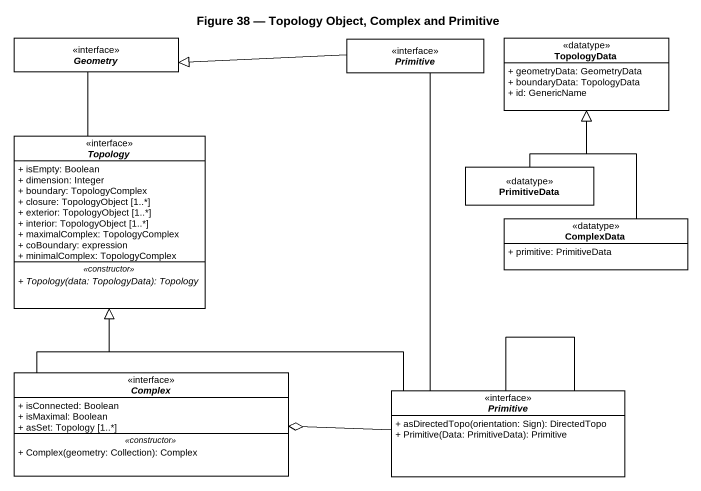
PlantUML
@startuml
title Figure 38 — Topology Object, Complex and Primitive
hide circle
hide empty members
skinparam classAttributeIconSize 0
interface Geometry #FFFFFF
interface Primitive #FFFFFF
class TopologyData <<datatype>> #FFFFFF {
  + geometryData: GeometryData
  + boundaryData: TopologyData
  + id: GenericName
}
interface Topology #FFFFFF {
  + isEmpty: Boolean
  + dimension: Integer
  + boundary: TopologyComplex
  + closure: TopologyObject [1..*]
  + exterior: TopologyObject [1..*]
  + interior: TopologyObject [1..*]
  + maximalComplex: TopologyComplex
  + coBoundary: expression
  + minimalComplex: TopologyComplex
  .. <<constructor>> ..
  {abstract} + Topology(data: TopologyData): Topology
}
class PrimitiveData <<datatype>> #FFFFFF
class ComplexData <<datatype>> #FFFFFF {
  + primitive: PrimitiveData
}
interface Complex #FFFFFF {
  + isConnected: Boolean
  + isMaximal: Boolean
  + asSet: Topology [1..*]
  .. <<constructor>> ..
  + Complex(geometry: Collection): Complex
}
interface "Primitive" as Primitive_2 #FFFFFF {
  + asDirectedTopo(orientation: Sign): DirectedTopo
  + Primitive(Data: PrimitiveData): Primitive
}
Primitive -left-|> Geometry
Primitive -- Primitive_2
Topology -up- Geometry
PrimitiveData -up-|> TopologyData
ComplexData -up-|> TopologyData
Complex -up-|> Topology
Primitive_2 -left-|> Topology
Primitive_2 -left-o Complex
Primitive_2 -- Primitive_2
@enduml
